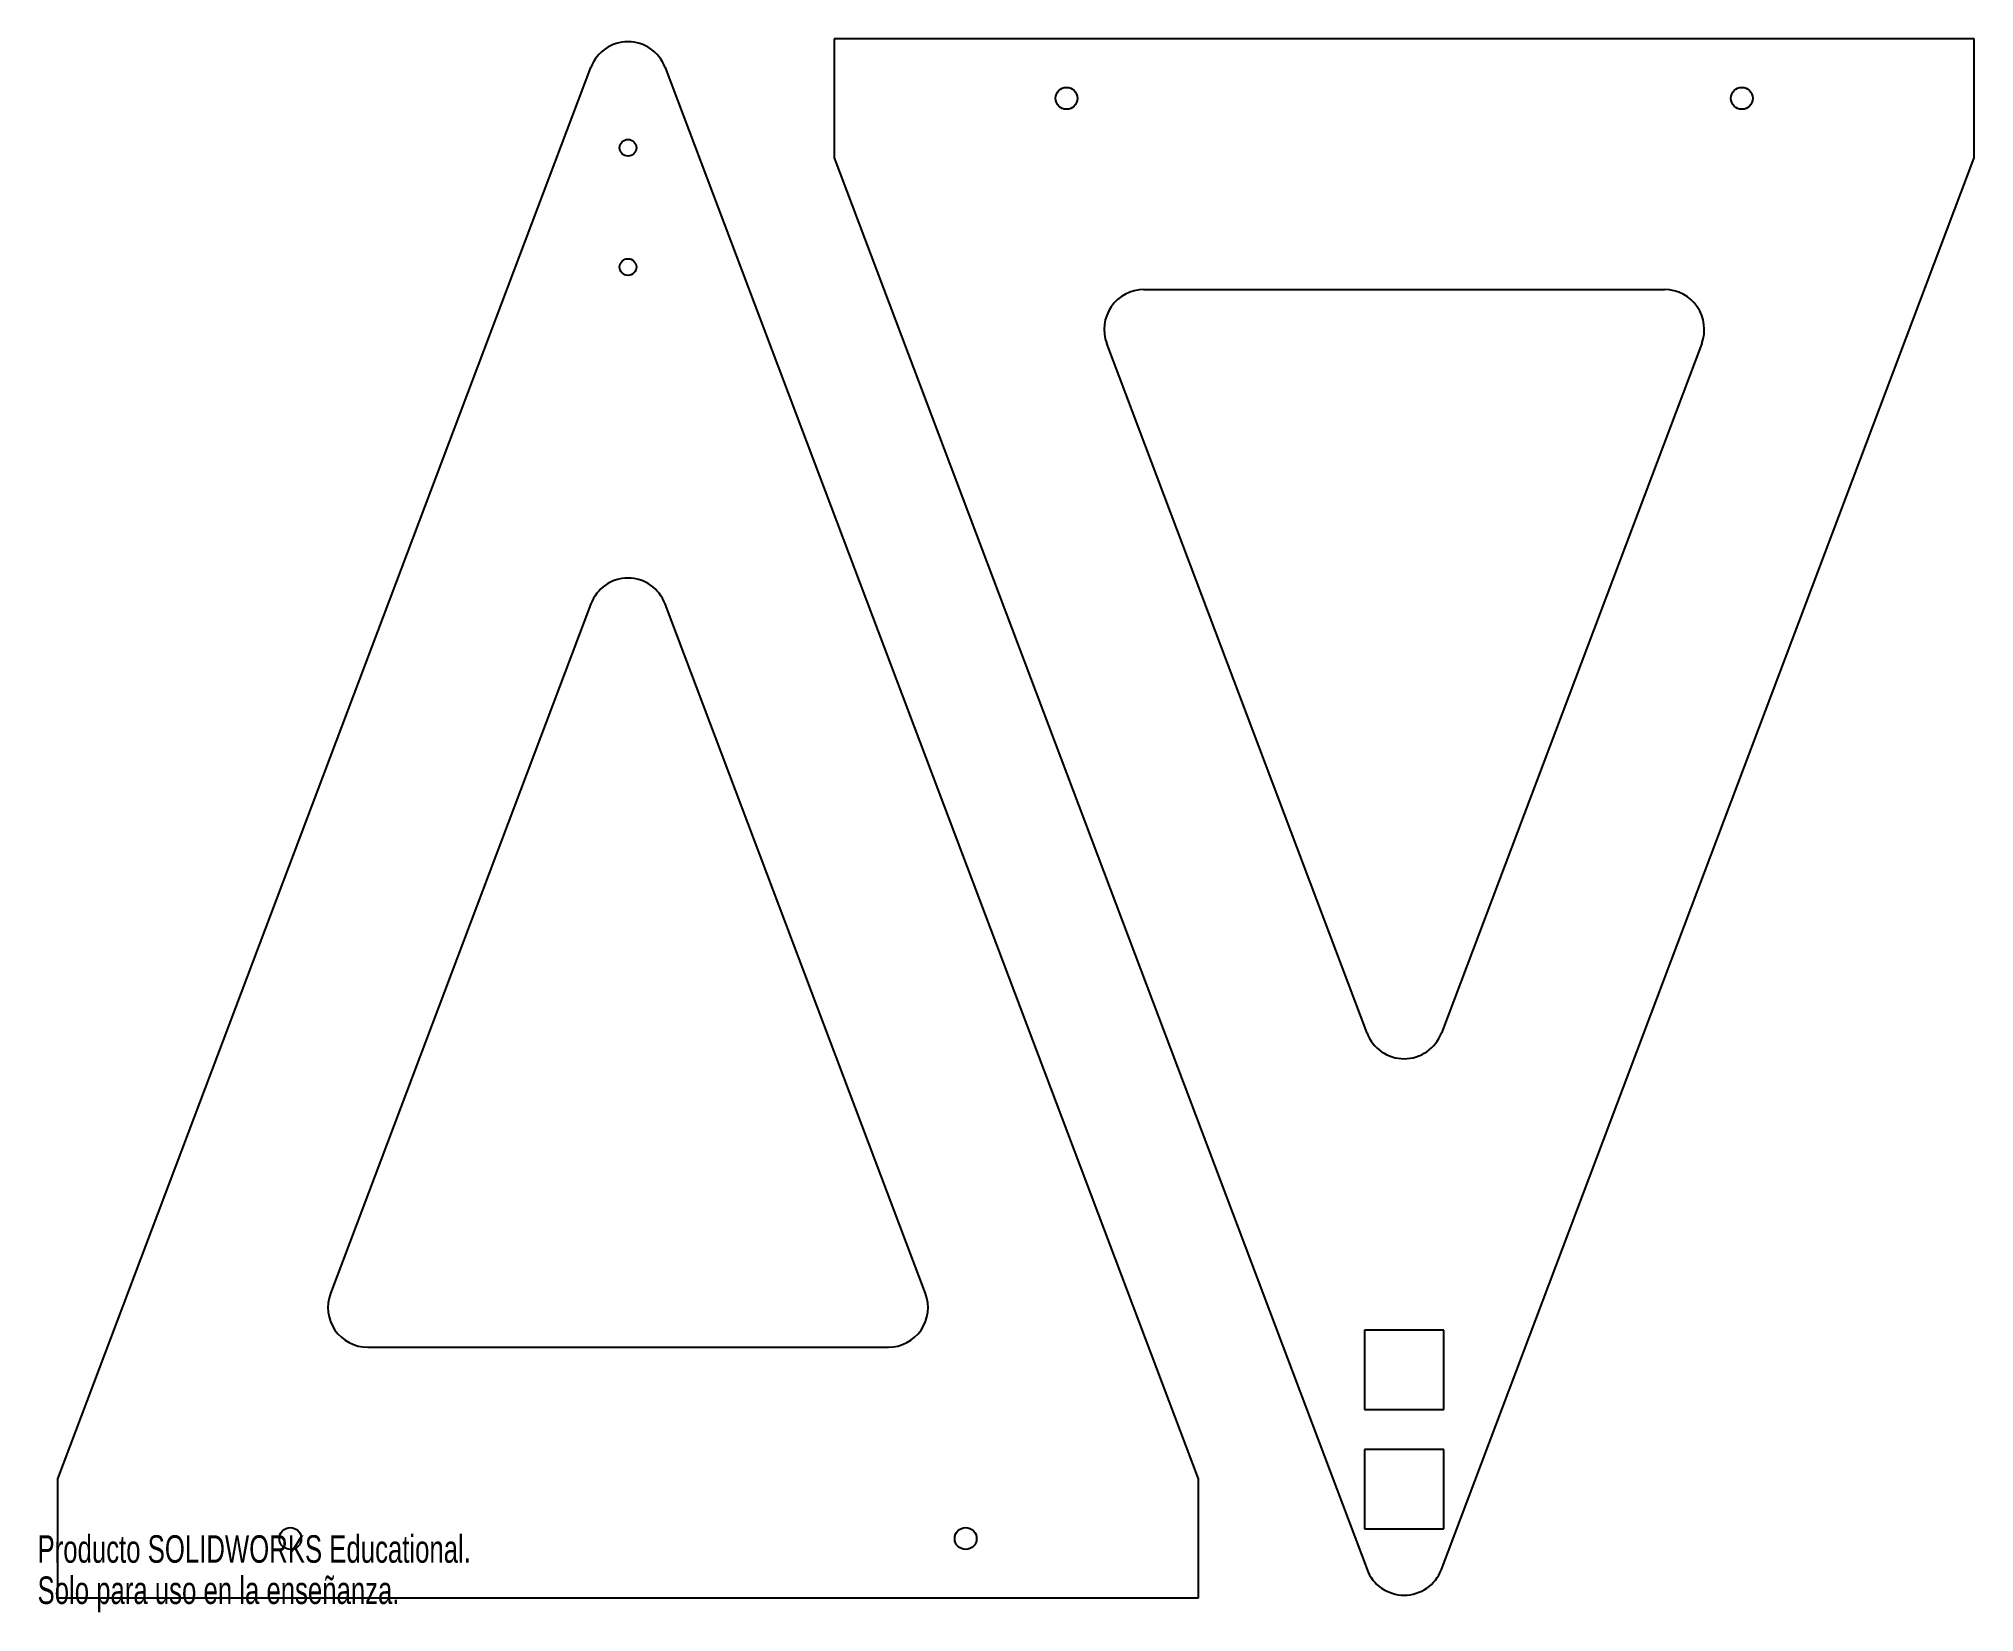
# Model space of a CAD drawing. Header units: millimetres. Extents: x 0 to 488, y 0 to 396.
import ezdxf

# ---------------------------------------------------------------- set-up
doc = ezdxf.new("R2010")
doc.units = ezdxf.units.MM
doc.styles.add('SLDTEXTSTYLE0', font='TXT', dxfattribs={"width": 0.7})

msp = doc.modelspace()

# ---------------------------------------------------------------- linework, layer by layer
at = {"color": 1, "linetype": 'Continuous', "lineweight": 25}
for p, q in [((487.51, 395.91), (200.51, 395.91)), ((200.51, 395.91), (200.51, 365.91)), ((487.51, 365.91), (487.51, 395.91)), ((5.13, 33.46), (139.27, 388.69)), ((157.99, 388.69), (292.13, 33.46)), ((200.51, 365.91), (334.66, 10.68)), ((353.37, 10.68), (487.51, 365.91)), ((5.13, 3.46), (5.13, 33.46)), ((292.13, 33.46), (292.13, 3.46)), ((292.13, 3.46), (5.13, 3.46))]:
    msp.add_line(p, q, dxfattribs=at)
at = {"color": 7, "linetype": 'Continuous', "lineweight": 25}
for p, q in [((278.48, 332.76), (409.55, 332.76)), ((334.66, 145.68), (269.13, 319.23)), ((418.9, 319.23), (353.37, 145.68)), ((139.27, 253.69), (73.74, 80.15)), ((223.52, 80.15), (157.99, 253.69)), ((354.01, 70.91), (334.01, 70.91)), ((334.01, 70.91), (334.01, 50.91)), ((354.01, 50.91), (354.01, 70.91)), ((83.1, 66.62), (214.16, 66.62)), ((334.01, 50.91), (354.01, 50.91)), ((354.01, 40.91), (334.01, 40.91)), ((334.01, 40.91), (334.01, 20.91)), ((354.01, 20.91), (354.01, 40.91)), ((334.01, 20.91), (354.01, 20.91))]:
    msp.add_line(p, q, dxfattribs=at)
for centre, radius in [((259.01, 380.91), 2.75), ((429.01, 380.91), 2.75), ((148.63, 368.46), 2.1), ((148.63, 338.46), 2.1), ((63.63, 18.46), 2.75), ((233.63, 18.46), 2.75)]:
    msp.add_circle(centre, radius, dxfattribs=at)
at = {"color": 1, "linetype": 'Continuous', "lineweight": 25}
for centre, start, end in [((148.63, 385.16), 20.6881, 159.3119), ((344.01, 14.22), 200.6881, 339.3119)]:
    msp.add_arc(centre, 10, start, end, dxfattribs=at)
at = {"color": 7, "linetype": 'Continuous', "lineweight": 25}
for centre, start, end in [((278.48, 322.76), 90, 200.6881), ((409.55, 322.76), 339.3119, 90), ((148.63, 250.16), 20.6881, 159.3119), ((344.01, 149.22), 200.6881, 339.3119), ((83.1, 76.62), 159.3119, 270), ((214.16, 76.62), 270, 20.6881)]:
    msp.add_arc(centre, 10, start, end, dxfattribs=at)

# ---------------------------------------------------------------- texts
at = {"color": 7, "linetype": 'Continuous', "char_height": 6.92, "attachment_point": 1, "style": 'SLDTEXTSTYLE0'}
for s, insert in [('Producto SOLIDWORKS Educational.', (0, 19.3)), ('Solo para uso en la enseñanza.', (0, 8.92))]:
    msp.add_mtext(s, dxfattribs=dict(at, insert=insert))

doc.saveas('drawing.dxf')
